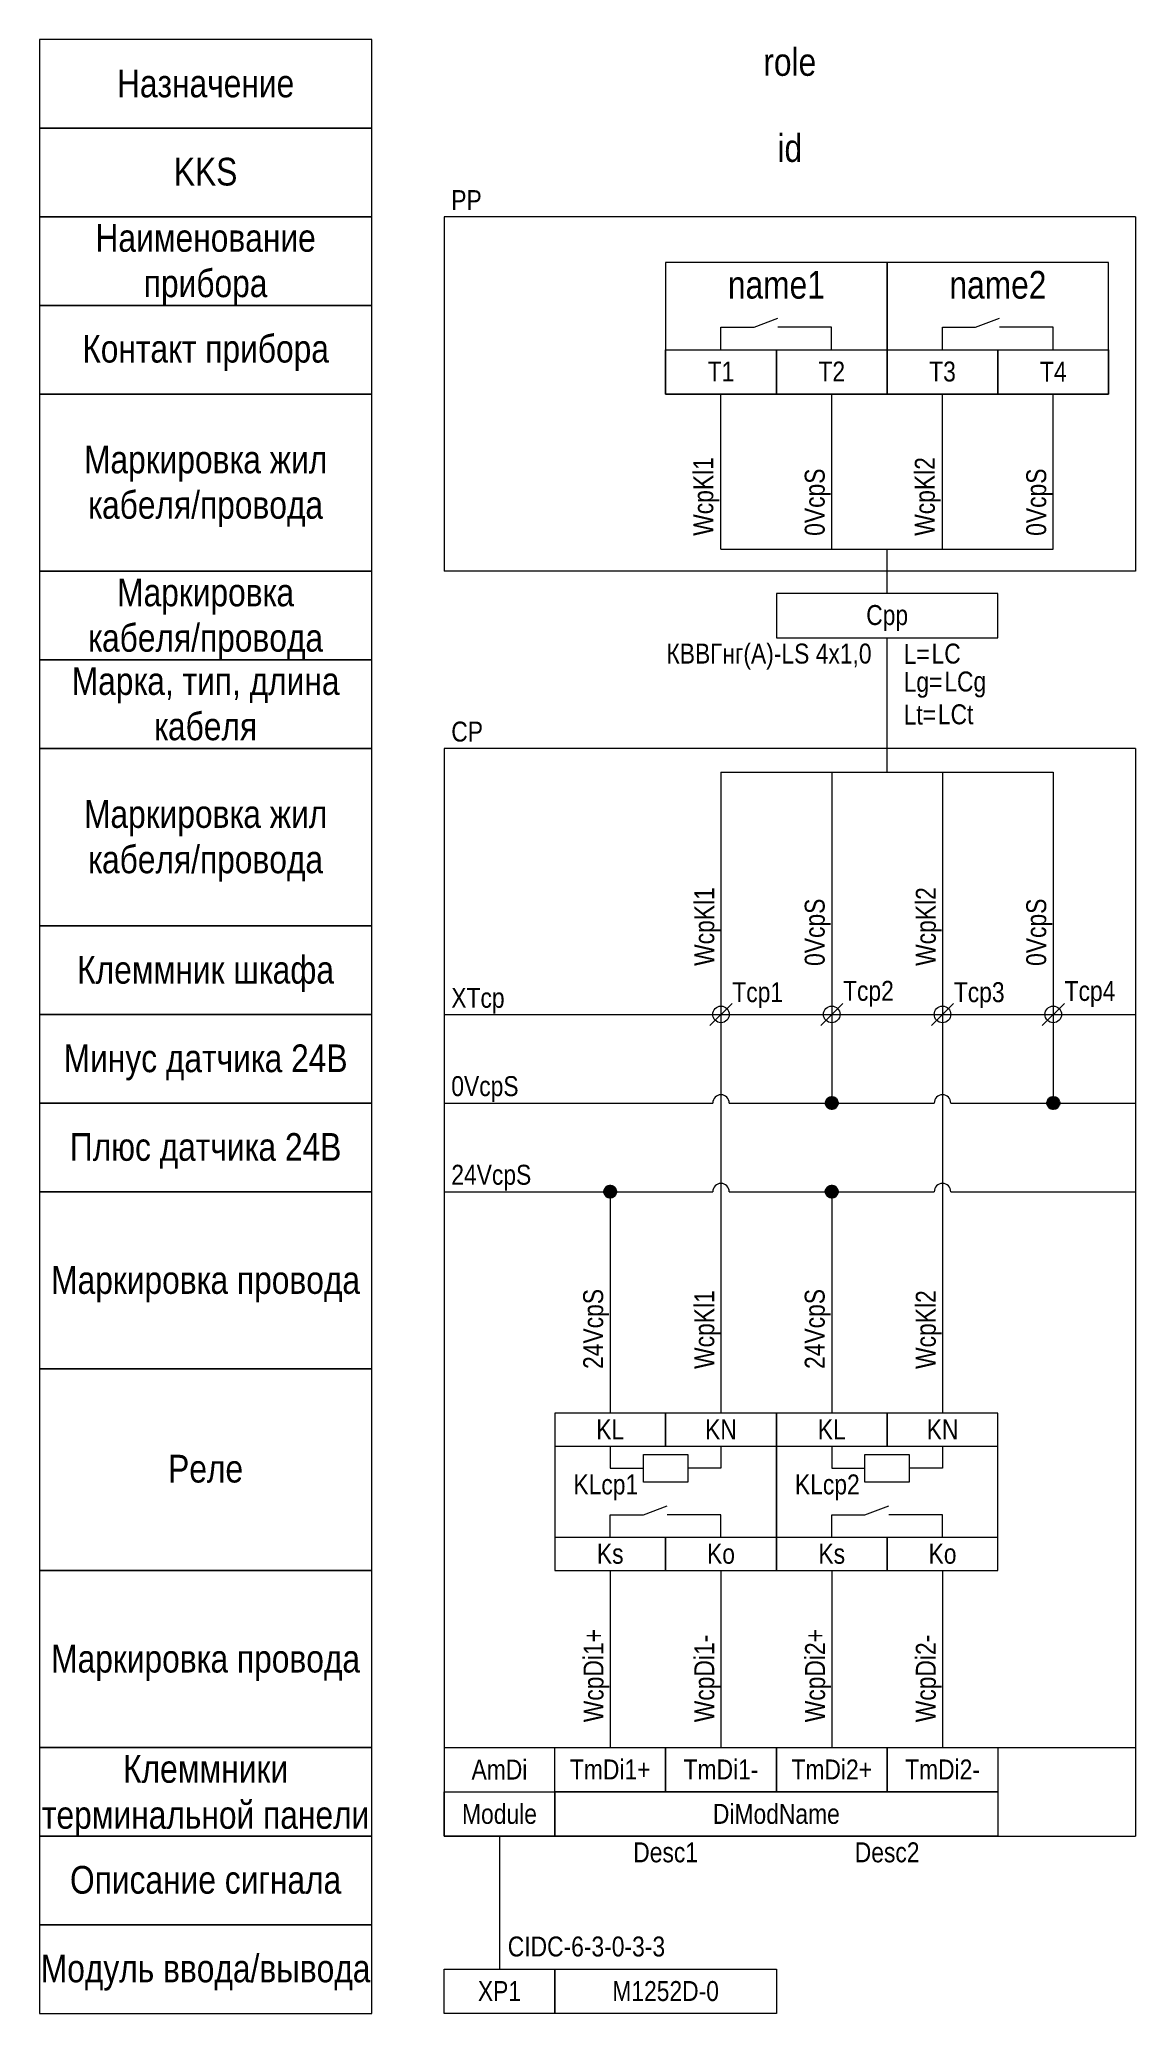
# Model space of a CAD drawing. Header units: millimetres. Extents: x 20 to 119, y -183 to -5.
import ezdxf

# ---------------------------------------------------------------- set-up
doc = ezdxf.new("R2010")
doc.units = ezdxf.units.MM
doc.header["$MEASUREMENT"] = 0
doc.linetypes.add('1_1', pattern=[2000, 1000, -1000])
doc.linetypes.add('4_2_1_2', pattern=[6702.777624, 3527.777672, -1763.888836, 0, -1411.111116])
for name, color, linetype in [('cp_names', 7, 'Continuous'), ('cp_params_di', 7, 'Continuous'), ('cp_static_di', 7, 'Continuous'), ('cp_static_do', 7, 'Continuous'), ('id_names', 7, 'Continuous'), ('id_params_di', 7, 'Continuous'), ('id_params_do', 7, 'Continuous'), ('id_static_ai', 7, 'Continuous'), ('id_static_di', 7, 'Continuous'), ('id_static_do', 7, 'Continuous')]:
    doc.layers.add(name, color=color, linetype=linetype)
doc.styles.add('СГЕНЕРИР_СТИЛЬ_1', font='')
doc.styles.get('СГЕНЕРИР_СТИЛЬ_1').set_extended_font_data('Arial Narrow')

msp = doc.modelspace()

# ---------------------------------------------------------------- hatches: boundary and pattern name
at = {"layer": 'cp_static_di', "linetype": 'Continuous', "lineweight": 0, "true_color": 0x000000}
for points in [[(91.13, -101), (91.16, -101.15), (91.24, -101.28), (91.37, -101.37), (91.53, -101.4), (91.68, -101.37), (91.81, -101.28), (91.9, -101.15), (91.93, -101), (91.9, -100.85), (91.81, -100.72), (91.68, -100.63), (91.53, -100.6), (91.37, -100.63), (91.24, -100.72), (91.16, -100.85)], [(111.13, -101), (111.16, -101.15), (111.24, -101.28), (111.37, -101.37), (111.53, -101.4), (111.68, -101.37), (111.81, -101.28), (111.9, -101.15), (111.93, -101), (111.9, -100.85), (111.81, -100.72), (111.68, -100.63), (111.53, -100.6), (111.37, -100.63), (111.24, -100.72), (111.16, -100.85)], [(71.13, -109), (71.16, -109.15), (71.24, -109.28), (71.37, -109.37), (71.53, -109.4), (71.68, -109.37), (71.81, -109.28), (71.9, -109.15), (71.93, -109), (71.9, -108.85), (71.81, -108.72), (71.68, -108.63), (71.53, -108.6), (71.37, -108.63), (71.24, -108.72), (71.16, -108.85)], [(91.13, -109), (91.16, -109.15), (91.24, -109.28), (91.37, -109.37), (91.53, -109.4), (91.68, -109.37), (91.81, -109.28), (91.9, -109.15), (91.93, -109), (91.9, -108.85), (91.81, -108.72), (91.68, -108.63), (91.53, -108.6), (91.37, -108.63), (91.24, -108.72), (91.16, -108.85)]]:
    msp.add_hatch(color=18, dxfattribs=at).paths.add_polyline_path(points)

# ---------------------------------------------------------------- linework, layer by layer
at = {"layer": 'cp_names', "color": 7, "linetype": 'Continuous', "lineweight": 15, "ltscale": 100}
for points in [[(20, -85), (50, -85), (50, -69), (20, -69)], [(20, -93), (50, -93), (50, -85), (20, -85)], [(20, -101), (50, -101), (50, -93), (20, -93)], [(20, -109), (50, -109), (50, -101), (20, -101)], [(20, -125), (50, -125), (50, -109), (20, -109)], [(20, -143.18), (50, -143.18), (50, -125), (20, -125)], [(20, -159.18), (50, -159.18), (50, -143.18), (20, -143.18)], [(20, -167.18), (50, -167.18), (50, -159.18), (20, -159.18)], [(20, -175.18), (50, -175.18), (50, -167.18), (20, -167.18)], [(20, -183.18), (50, -183.18), (50, -175.18), (20, -175.18)]]:
    msp.add_lwpolyline(points, close=True, dxfattribs=at)
at = {"layer": 'cp_static_di', "color": 7, "linetype": '1_1', "lineweight": 15, "ltscale": 100}
for p, q in [((118.96, -69), (56.53, -69)), ((56.53, -69), (56.53, -167.18)), ((118.96, -69), (118.96, -167.18))]:
    msp.add_line(p, q, dxfattribs=at)
at = {"layer": 'cp_static_di', "color": 7, "linetype": 'Continuous', "lineweight": 15, "ltscale": 100}
for p, q in [((81.53, -71.14), (111.53, -71.14)), ((81.53, -71.14), (81.53, -93)), ((91.53, -71.14), (91.53, -93)), ((101.53, -71.14), (101.53, -93)), ((111.53, -71.14), (111.53, -93)), ((80.53, -94), (82.53, -92)), ((90.53, -94), (92.53, -92)), ((100.53, -94), (102.53, -92)), ((110.53, -94), (112.53, -92)), ((81.53, -93), (81.53, -129)), ((91.53, -93), (91.53, -100.6)), ((101.53, -93), (101.53, -129)), ((111.53, -93), (111.53, -100.6)), ((56.53, -101), (80.78, -101)), ((82.28, -101), (100.78, -101)), ((102.28, -101), (118.96, -101)), ((56.53, -109), (80.78, -109)), ((71.53, -109.4), (71.53, -129)), ((82.28, -109), (100.78, -109)), ((91.53, -109.4), (91.53, -129)), ((102.28, -109), (118.96, -109)), ((71.53, -143.18), (71.53, -159.18)), ((81.53, -143.18), (81.53, -159.18)), ((91.53, -143.18), (91.53, -159.18)), ((101.53, -143.18), (101.53, -159.18)), ((56.53, -159.18), (118.96, -159.18)), ((56.53, -167.18), (118.96, -167.18))]:
    msp.add_line(p, q, dxfattribs=at)
at = {"layer": 'cp_static_di', "color": 7, "linetype": '4_2_1_2', "lineweight": 15, "ltscale": 100}
msp.add_line((56.53, -93), (118.96, -93), dxfattribs=at)
at = {"layer": 'cp_static_di', "color": 7, "linetype": 'Continuous', "lineweight": 15, "ltscale": 100}
for points in [[(66.53, -143.18), (86.53, -143.18), (86.53, -129), (66.53, -129)], [(66.53, -131.96), (76.53, -131.96), (76.53, -129), (66.53, -129)], [(76.53, -131.96), (86.53, -131.96), (86.53, -129), (76.53, -129)], [(86.53, -143.18), (106.53, -143.18), (106.53, -129), (86.53, -129)], [(86.53, -131.96), (96.53, -131.96), (96.53, -129), (86.53, -129)], [(96.53, -131.96), (106.53, -131.96), (106.53, -129), (96.53, -129)], [(78.53, -132.72), (78.53, -135.21), (74.53, -135.21), (74.53, -132.72)], [(98.53, -132.72), (98.53, -135.21), (94.53, -135.21), (94.53, -132.72)], [(66.53, -143.18), (76.53, -143.18), (76.53, -140.21), (66.53, -140.21)], [(76.53, -143.18), (86.53, -143.18), (86.53, -140.21), (76.53, -140.21)], [(86.53, -143.18), (96.53, -143.18), (96.53, -140.21), (86.53, -140.21)], [(96.53, -143.18), (106.53, -143.18), (106.53, -140.21), (96.53, -140.21)], [(66.53, -159.18), (76.53, -159.18), (76.53, -163.18), (66.53, -163.18)], [(76.53, -159.18), (86.53, -159.18), (86.53, -163.18), (76.53, -163.18)], [(86.53, -159.18), (96.53, -159.18), (96.53, -163.18), (86.53, -163.18)], [(96.53, -159.18), (106.53, -159.18), (106.53, -163.18), (96.53, -163.18)], [(66.53, -163.18), (106.53, -163.18), (106.53, -167.18), (66.53, -167.18)]]:
    msp.add_lwpolyline(points, close=True, dxfattribs=at)
for points in [[(71.53, -131.96), (71.53, -133.96), (74.53, -133.96)], [(81.53, -131.96), (81.53, -133.96), (78.53, -133.96)], [(91.53, -131.96), (91.53, -133.96), (94.53, -133.96)], [(101.53, -131.96), (101.53, -133.96), (98.53, -133.96)], [(71.53, -140.21), (71.53, -138.18), (74.53, -138.18)], [(74.53, -138.18), (76.67, -137.35)], [(78.53, -138.18), (76.67, -138.18)], [(81.53, -140.21), (81.53, -138.18), (78.53, -138.18)], [(91.53, -140.21), (91.53, -138.18), (94.53, -138.18)], [(94.53, -138.18), (96.67, -137.35)], [(98.53, -138.18), (96.67, -138.18)], [(101.53, -140.21), (101.53, -138.18), (98.53, -138.18)]]:
    msp.add_lwpolyline(points, dxfattribs=at)
for centre in [(81.53, -93), (91.53, -93), (101.53, -93), (111.53, -93)]:
    msp.add_circle(centre, 0.75, dxfattribs=at)
at = {"layer": 'cp_static_di', "color": 7, "linetype": 'Continuous', "lineweight": 70, "ltscale": 100}
for centre in [(91.53, -101), (111.53, -101), (71.53, -109), (91.53, -109)]:
    msp.add_circle(centre, 0.4, dxfattribs=at)
at = {"layer": 'cp_static_di', "color": 7, "linetype": 'Continuous', "lineweight": 15, "ltscale": 100}
for centre in [(81.53, -101), (101.53, -101), (81.53, -109), (101.53, -109)]:
    msp.add_arc(centre, 0.75, 0, 180, dxfattribs=at)
at = {"layer": 'cp_static_do', "color": 7, "linetype": 'Continuous', "lineweight": 15, "ltscale": 100}
msp.add_line((61.53, -167.18), (61.53, -179.18), dxfattribs=at)
for points in [[(66.53, -167.18), (56.53, -167.18), (56.53, -163.18), (66.53, -163.18)], [(66.53, -183.18), (56.53, -183.18), (56.53, -179.18), (66.53, -179.18)], [(66.53, -179.18), (86.53, -179.18), (86.53, -183.18), (66.53, -183.18)]]:
    msp.add_lwpolyline(points, close=True, dxfattribs=at)
at = {"layer": 'id_names', "color": 7, "linetype": 'Continuous', "lineweight": 15, "ltscale": 100}
for points in [[(20, -13), (50, -13), (50, -5), (20, -5)], [(20, -21), (50, -21), (50, -13), (20, -13)], [(20, -29), (50, -29), (50, -21), (20, -21)], [(20, -37), (50, -37), (50, -29), (20, -29)], [(20, -53), (50, -53), (50, -37), (20, -37)], [(20, -61), (50, -61), (50, -53), (20, -53)], [(20, -69), (50, -69), (50, -61), (20, -61)]]:
    msp.add_lwpolyline(points, close=True, dxfattribs=at)
at = {"layer": 'id_static_ai', "color": 7, "linetype": 'Continuous', "lineweight": 15, "ltscale": 100}
for points in [[(76.53, -37), (96.53, -37), (96.53, -25.12), (76.53, -25.12)], [(96.53, -37), (116.53, -37), (116.53, -25.12), (96.53, -25.12)]]:
    msp.add_lwpolyline(points, close=True, dxfattribs=at)
at = {"layer": 'id_static_di', "color": 7, "linetype": '1_1', "lineweight": 15, "ltscale": 100}
for p, q in [((56.53, -21), (56.53, -53)), ((118.96, -21), (56.53, -21)), ((118.96, -21), (118.96, -53)), ((118.96, -53), (56.53, -53))]:
    msp.add_line(p, q, dxfattribs=at)
at = {"layer": 'id_static_di', "color": 7, "linetype": 'Continuous', "lineweight": 15, "ltscale": 100}
for p, q in [((81.53, -51), (81.53, -37)), ((91.53, -51), (91.53, -37)), ((101.53, -51), (101.53, -37)), ((111.53, -51), (111.53, -37)), ((81.53, -51), (111.53, -51)), ((96.53, -55), (96.53, -51)), ((96.53, -71.14), (96.53, -59))]:
    msp.add_line(p, q, dxfattribs=at)
for points in [[(84.52, -30.96), (86.66, -30.14)], [(104.52, -30.96), (106.66, -30.14)], [(81.53, -33), (81.53, -30.96), (84.52, -30.96)], [(88.52, -30.96), (86.66, -30.96)], [(91.52, -33), (91.52, -30.96), (88.52, -30.96)], [(101.53, -33), (101.53, -30.96), (104.52, -30.96)], [(108.52, -30.96), (106.66, -30.96)], [(111.52, -33), (111.52, -30.96), (108.52, -30.96)]]:
    msp.add_lwpolyline(points, dxfattribs=at)
for points in [[(76.53, -33), (86.53, -33), (86.53, -37), (76.53, -37)], [(86.53, -33), (96.53, -33), (96.53, -37), (86.53, -37)], [(96.53, -33), (106.53, -33), (106.53, -37), (96.53, -37)], [(106.53, -33), (116.53, -33), (116.53, -37), (106.53, -37)]]:
    msp.add_lwpolyline(points, close=True, dxfattribs=at)
at = {"layer": 'id_static_do', "color": 7, "linetype": 'Continuous', "lineweight": 15, "ltscale": 100}
msp.add_lwpolyline([(86.53, -59), (106.53, -59), (106.53, -55), (86.53, -55)], close=True, dxfattribs=at)

# ---------------------------------------------------------------- texts
at = {"layer": 'cp_names', "color": 7, "linetype": 'Continuous', "lineweight": 15, "insert": (35, -73.66), "char_height": 2.5, "attachment_point": 2, "line_spacing_factor": 0.982786, "style": 'СГЕНЕРИР_СТИЛЬ_1'}
msp.add_mtext('\\A1;{\\pqc;\\fArial Narrow|b0|i0|c204|p34;Маркировка жил\\P\\pqc;\\fArial Narrow|b0|i0|c204|p34;кабеля/провода}', dxfattribs=at)
at = {"layer": 'cp_names', "color": 7, "linetype": 'Continuous', "lineweight": 15, "char_height": 2.5, "attachment_point": 2, "style": 'СГЕНЕРИР_СТИЛЬ_1'}
for s, insert in [('\\A1;{\\pqc;\\fArial Narrow|b0|i0|c204|p34;Клеммник\\fArial Narrow|b0|i0|c204|p34; шкафа}', (35, -87.72)), ('\\A1;{\\pqc;\\fArial Narrow|b0|i0|c204|p34;Минус \\fArial Narrow|b0|i0|c204|p34;датчика 24В}', (35, -95.71)), ('\\A1;{\\pqc;\\fArial Narrow|b0|i0|c204|p34;Плюс \\fArial Narrow|b0|i0|c204|p34;датчика 24В}', (35, -103.71)), ('\\A1;{\\pqc;\\fArial Narrow|b0|i0|c204|p34;Маркировка \\fArial Narrow|b0|i0|c204|p34;провода}', (35, -115.72)), ('\\A1;{\\pqc;\\fArial Narrow|b0|i0|c204|p34;Реле}', (35, -132.75)), ('\\A1;{\\pqc;\\fArial Narrow|b0|i0|c204|p34;Маркировка \\fArial Narrow|b0|i0|c204|p34;провода}', (35, -149.9)), ('\\A1;{\\pqc;\\fArial Narrow|b0|i0|c204|p34;Описание сигнала}', (35, -169.86)), ('\\A1;{\\pqc;\\fArial Narrow|b0|i0|c204|p34;Модуль ввода/вывода}', (35, -177.86))]:
    msp.add_mtext(s, dxfattribs=dict(at, insert=insert))
at = {"layer": 'cp_names', "color": 7, "linetype": 'Continuous', "lineweight": 15, "insert": (35, -159.85), "char_height": 2.5, "width": 30, "attachment_point": 2, "line_spacing_factor": 0.996518, "style": 'СГЕНЕРИР_СТИЛЬ_1'}
msp.add_mtext('\\A1;{\\pqc;\\fArial Narrow|b0|i0|c204|p34;Клеммник\\fArial Narrow|b0|i0|c204|p34;и терминальной панели}', dxfattribs=at)
at = {"layer": 'cp_params_di', "color": 7, "linetype": 'Continuous', "lineweight": 15, "char_height": 1.8, "style": 'СГЕНЕРИР_СТИЛЬ_1'}
for s, insert, attachment_point in [('\\A1;{\\pql;\\fArial Narrow|b0|i0|c204|p34;CP}', (57.18, -66.57), 1), ('\\A1;{\\pql;\\fArial Narrow|b0|i0|c204|p34;XTcp}', (57.18, -90.6), 1), ('\\A1;{\\pql;\\fArial Narrow|b0|i0|c204|p34;Tcp1}', (82.55, -90.09), 1), ('\\A1;{\\pql;\\fArial Narrow|b0|i0|c204|p34;Tcp2}', (92.55, -89.97), 1), ('\\A1;{\\pql;\\fArial Narrow|b0|i0|c204|p34;Tcp\\fArial Narrow|b0|i0|c204|p34;3}', (102.55, -90.09), 1), ('\\A1;{\\pql;\\fArial Narrow|b0|i0|c204|p34;Tcp\\fArial Narrow|b0|i0|c204|p34;4}', (112.55, -89.98), 1), ('\\A1;{\\pql;\\fArial Narrow|b0|i0|c204|p34;0\\fArial Narrow|b0|i0|c204|p34;VcpS}', (57.18, -98.57), 1), ('\\A1;{\\pql;\\fArial Narrow|b0|i0|c204|p34;24\\fArial Narrow|b0|i0|c204|p34;VcpS}', (57.18, -106.57), 1), ('\\A1;{\\pqc;\\fArial Narrow|b0|i0|c204|p34;K\\fArial Narrow|b0|i0|c204|p34;L}', (71.53, -129.56), 2), ('\\A1;{\\pqc;\\fArial Narrow|b0|i0|c204|p34;K\\fArial Narrow|b0|i0|c204|p34;N}', (81.53, -129.56), 2), ('\\A1;{\\pqc;\\fArial Narrow|b0|i0|c204|p34;K\\fArial Narrow|b0|i0|c204|p34;L}', (91.53, -129.56), 2), ('\\A1;{\\pqc;\\fArial Narrow|b0|i0|c204|p34;K\\fArial Narrow|b0|i0|c204|p34;N}', (101.53, -129.56), 2), ('\\A1;{\\pqc;\\fArial Narrow|b0|i0|c204|p34;KLcp\\fArial Narrow|b0|i0|c204|p34;1}', (71.13, -134.52), 2), ('\\A1;{\\pqc;\\fArial Narrow|b0|i0|c204|p34;KLcp\\fArial Narrow|b0|i0|c204|p34;2}', (91.13, -134.52), 2), ('\\A1;{\\pqc;\\fArial Narrow|b0|i0|c204|p34;Ks}', (71.53, -140.78), 2), ('\\A1;{\\pqc;\\fArial Narrow|b0|i0|c204|p34;Ko}', (81.53, -140.78), 2), ('\\A1;{\\pqc;\\fArial Narrow|b0|i0|c204|p34;Ks}', (91.53, -140.78), 2), ('\\A1;{\\pqc;\\fArial Narrow|b0|i0|c204|p34;Ko}', (101.53, -140.78), 2), ('\\A1;{\\pqc;\\fArial Narrow|b0|i0|c204|p34;Am\\fArial Narrow|b0|i0|c204|p34;Di}', (61.53, -160.26), 2), ('\\A1;{\\pqc;\\fArial Narrow|b0|i0|c204|p34;TmDi1\\fArial Narrow|b0|i0|c204|p34;+}', (71.53, -160.25), 2), ('\\A1;{\\pqc;\\fArial Narrow|b0|i0|c204|p34;TmDi1\\fArial Narrow|b0|i0|c204|p34;-}', (81.53, -160.25), 2), ('\\A1;{\\pqc;\\fArial Narrow|b0|i0|c204|p34;TmDi\\fArial Narrow|b0|i0|c204|p34;2\\fArial Narrow|b0|i0|c204|p34;+}', (91.53, -160.25), 2), ('\\A1;{\\pqc;\\fArial Narrow|b0|i0|c204|p34;TmDi\\fArial Narrow|b0|i0|c204|p34;2\\fArial Narrow|b0|i0|c204|p34;-}', (101.53, -160.25), 2), ('\\A1;{\\pqc;\\fArial Narrow|b0|i0|c204|p34;DiModName}', (86.53, -164.26), 2), ('\\A1;{\\pqc;\\fArial Narrow|b0|i0|c204|p34;Desc1}', (76.53, -167.73), 2), ('\\A1;{\\pqc;\\fArial Narrow|b0|i0|c204|p34;Desc\\fArial Narrow|b0|i0|c204|p34;2}', (96.53, -167.73), 2)]:
    msp.add_mtext(s, dxfattribs=dict(at, insert=insert, attachment_point=attachment_point))
at = {"layer": 'cp_params_di', "color": 7, "linetype": 'Continuous', "lineweight": 15, "char_height": 1.8, "attachment_point": 1, "rotation": 90, "style": 'СГЕНЕРИР_СТИЛЬ_1'}
for s, insert in [('\\A1;{\\pql;\\fArial Narrow|b0|i0|c204|p34;WcpKl1}', (79.12, -88.62)), ('\\A1;{\\pql;\\fArial Narrow|b0|i0|c204|p34;WcpKl\\fArial Narrow|b0|i0|c204|p34;2}', (99.12, -88.62)), ('\\A1;{\\pql;\\fArial Narrow|b0|i0|c204|p34;0VcpS}', (89.09, -88.62)), ('\\A1;{\\pql;\\fArial Narrow|b0|i0|c204|p34;0VcpS}', (109.09, -88.62)), ('\\A1;{\\pql;\\fArial Narrow|b0|i0|c204|p34;24VcpS}', (69.09, -125)), ('\\A1;{\\pql;\\fArial Narrow|b0|i0|c204|p34;WcpKl\\fArial Narrow|b0|i0|c204|p34;1}', (79.12, -125)), ('\\A1;{\\pql;\\fArial Narrow|b0|i0|c204|p34;24VcpS}', (89.09, -125)), ('\\A1;{\\pql;\\fArial Narrow|b0|i0|c204|p34;WcpKl\\fArial Narrow|b0|i0|c204|p34;2}', (99.12, -125)), ('\\A1;{\\pql;\\fArial Narrow|b0|i0|c204|p34;WcpDi1\\fArial Narrow|b0|i0|c204|p34;+}', (69.12, -156.89)), ('\\A1;{\\pql;\\fArial Narrow|b0|i0|c204|p34;WcpDi1\\fArial Narrow|b0|i0|c204|p34;-}', (79.12, -156.89)), ('\\A1;{\\pql;\\fArial Narrow|b0|i0|c204|p34;WcpDi\\fArial Narrow|b0|i0|c204|p34;2\\fArial Narrow|b0|i0|c204|p34;+}', (89.12, -156.89)), ('\\A1;{\\pql;\\fArial Narrow|b0|i0|c204|p34;WcpDi\\fArial Narrow|b0|i0|c204|p34;2\\fArial Narrow|b0|i0|c204|p34;-}', (99.12, -156.89))]:
    msp.add_mtext(s, dxfattribs=dict(at, insert=insert))
at = {"layer": 'cp_static_do', "color": 7, "linetype": 'Continuous', "lineweight": 15, "char_height": 1.8, "attachment_point": 2, "style": 'СГЕНЕРИР_СТИЛЬ_1'}
for s, insert in [('\\A1;{\\pqc;\\fArial Narrow|b0|i0|c204|p34;Module}', (61.53, -164.26)), ('\\A1;{\\pqc;\\fArial Narrow|b0|i0|c204|p34;XP1}', (61.53, -180.25)), ('\\A1;{\\pqc;\\fArial Narrow|b0|i0|c204|p34;M125\\fArial Narrow|b0|i0|c204|p34;2D\\fArial Narrow|b0|i0|c204|p34;-0}', (76.53, -180.25))]:
    msp.add_mtext(s, dxfattribs=dict(at, insert=insert))
at = {"layer": 'id_names', "color": 7, "linetype": 'Continuous', "lineweight": 15, "char_height": 2.5, "attachment_point": 2, "style": 'СГЕНЕРИР_СТИЛЬ_1'}
for s, insert in [('\\A1;{\\pqc;\\fArial Narrow|b0|i0|c204|p34;Назначение}', (35, -7.72)), ('\\A1;{\\pqc;\\fArial Narrow|b0|i0|c204|p34;KKS}', (35, -15.68)), ('\\A1;{\\pqc;\\fArial Narrow|b0|i0|c204|p34;Контакт прибора}', (35, -31.66))]:
    msp.add_mtext(s, dxfattribs=dict(at, insert=insert))
at = {"layer": 'id_names', "color": 7, "linetype": 'Continuous', "lineweight": 15, "insert": (35, -21.66), "char_height": 2.5, "width": 30, "attachment_point": 2, "line_spacing_factor": 0.982786, "style": 'СГЕНЕРИР_СТИЛЬ_1'}
msp.add_mtext('\\A1;{\\pqc;\\fArial Narrow|b0|i0|c204|p34;Наименование \\fArial Narrow|b0|i0|c204|p34;прибора}', dxfattribs=at)
at = {"layer": 'id_names', "color": 7, "linetype": 'Continuous', "lineweight": 15, "char_height": 2.5, "attachment_point": 2, "style": 'СГЕНЕРИР_СТИЛЬ_1'}
for s, insert, line_spacing_factor in [('\\A1;{\\pqc;\\fArial Narrow|b0|i0|c204|p34;Маркировка жил\\P\\pqc;\\fArial Narrow|b0|i0|c204|p34;кабеля/провода}', (35, -41.66), 0.982786), ('\\A1;{\\pqc;\\fArial Narrow|b0|i0|c204|p34;Маркировка\\P\\pqc;\\fArial Narrow|b0|i0|c204|p34;кабеля/провода}', (35, -53.66), 0.982786), ('\\A1;{\\pqc;\\fArial Narrow|b0|i0|c204|p34;Марка, тип\\fArial Narrow|b0|i0|c204|p34;, длина\\P\\pqc;\\fArial Narrow|b0|i0|c204|p34;кабеля}', (35, -61.66), 0.98101)]:
    msp.add_mtext(s, dxfattribs=dict(at, insert=insert, line_spacing_factor=line_spacing_factor))
at = {"layer": 'id_params_di', "color": 7, "linetype": 'Continuous', "lineweight": 15, "style": 'СГЕНЕРИР_СТИЛЬ_1'}
for s, insert, char_height, attachment_point in [('\\A1;{\\pqc;\\fArial Narrow|b0|i0|c204|p34;role}', (87.74, -5.78), 2.5, 2), ('\\A1;{\\pqc;\\fArial Narrow|b0|i0|c204|p34;id}', (87.74, -13.55), 2.5, 2), ('\\A1;{\\pql;\\fArial Narrow|b0|i0|c204|p34;PP}', (57.18, -18.6), 1.8, 1), ('\\A1;{\\pqc;\\fArial Narrow|b0|i0|c204|p34;name\\fArial Narrow|b0|i0|c204|p34;1}', (86.53, -25.89), 2.5, 2), ('\\A1;{\\pqc;\\fArial Narrow|b0|i0|c204|p34;name\\fArial Narrow|b0|i0|c204|p34;2}', (106.53, -25.89), 2.5, 2), ('\\A1;{\\pqc;\\fArial Narrow|b0|i0|c204|p34;T1}', (81.53, -34.07), 1.8, 2), ('\\A1;{\\pqc;\\fArial Narrow|b0|i0|c204|p34;T2}', (91.53, -34.07), 1.8, 2), ('\\A1;{\\pqc;\\fArial Narrow|b0|i0|c204|p34;T\\fArial Narrow|b0|i0|c204|p34;3}', (101.53, -34.07), 1.8, 2), ('\\A1;{\\pqc;\\fArial Narrow|b0|i0|c204|p34;T\\fArial Narrow|b0|i0|c204|p34;4}', (111.53, -34.08), 1.8, 2), ('\\A1;{\\pql;\\fArial Narrow|b0|i0|c204|p34;LC}', (100.54, -59.53), 1.8, 1), ('\\A1;{\\pql;\\fArial Narrow|b0|i0|c204|p34;LCg}', (101.69, -62.05), 1.8, 1), ('\\A1;{\\pql;\\fArial Narrow|b0|i0|c204|p34;LCt}', (101.11, -65.01), 1.8, 1)]:
    msp.add_mtext(s, dxfattribs=dict(at, insert=insert, char_height=char_height, attachment_point=attachment_point))
at = {"layer": 'id_params_di', "color": 7, "linetype": 'Continuous', "lineweight": 15, "char_height": 1.8, "attachment_point": 1, "rotation": 90, "style": 'СГЕНЕРИР_СТИЛЬ_1'}
for s, insert in [('\\A1;{\\pql;\\fArial Narrow|b0|i0|c204|p34;WcpKl1}', (79.03, -49.8)), ('\\A1;{\\pql;\\fArial Narrow|b0|i0|c204|p34;0VcpS}', (89.09, -49.8)), ('\\A1;{\\pql;\\fArial Narrow|b0|i0|c204|p34;WcpKl\\fArial Narrow|b0|i0|c204|p34;2}', (99.03, -49.8)), ('\\A1;{\\pql;\\fArial Narrow|b0|i0|c204|p34;0VcpS}', (109.09, -49.8))]:
    msp.add_mtext(s, dxfattribs=dict(at, insert=insert))
at = {"layer": 'id_params_do', "color": 7, "linetype": 'Continuous', "lineweight": 15, "insert": (96.53, -56.05), "char_height": 1.8, "attachment_point": 2, "style": 'СГЕНЕРИР_СТИЛЬ_1'}
msp.add_mtext('\\A1;{\\pqc;\\fArial Narrow|b0|i0|c204|p34;C\\fArial Narrow|b0|i0|c204|p34;pp}', dxfattribs=at)
at = {"layer": 'id_static_di', "color": 7, "linetype": 'Continuous', "lineweight": 15, "char_height": 1.8, "attachment_point": 1, "style": 'СГЕНЕРИР_СТИЛЬ_1'}
for s, insert in [('\\A1;{\\pql;\\fArial Narrow|b0|i0|c204|p34;КВВГнг(А)-LS 4х1,0}', (76.61, -59.53)), ('\\A1;{\\pql;\\fArial Narrow|b0|i0|c204|p34;L=}', (98.02, -59.56)), ('\\A1;{\\pql;\\fArial Narrow|b0|i0|c204|p34;Lg=}', (98.02, -62.08)), ('\\A1;{\\pql;\\fArial Narrow|b0|i0|c204|p34;Lt=}', (98.02, -65.04)), ('\\A1;{\\pql;\\fArial Narrow|b0|i0|c204|p34;CIDC-6-3-0-3-3}', (62.28, -176.23))]:
    msp.add_mtext(s, dxfattribs=dict(at, insert=insert))

doc.saveas('drawing.dxf')
